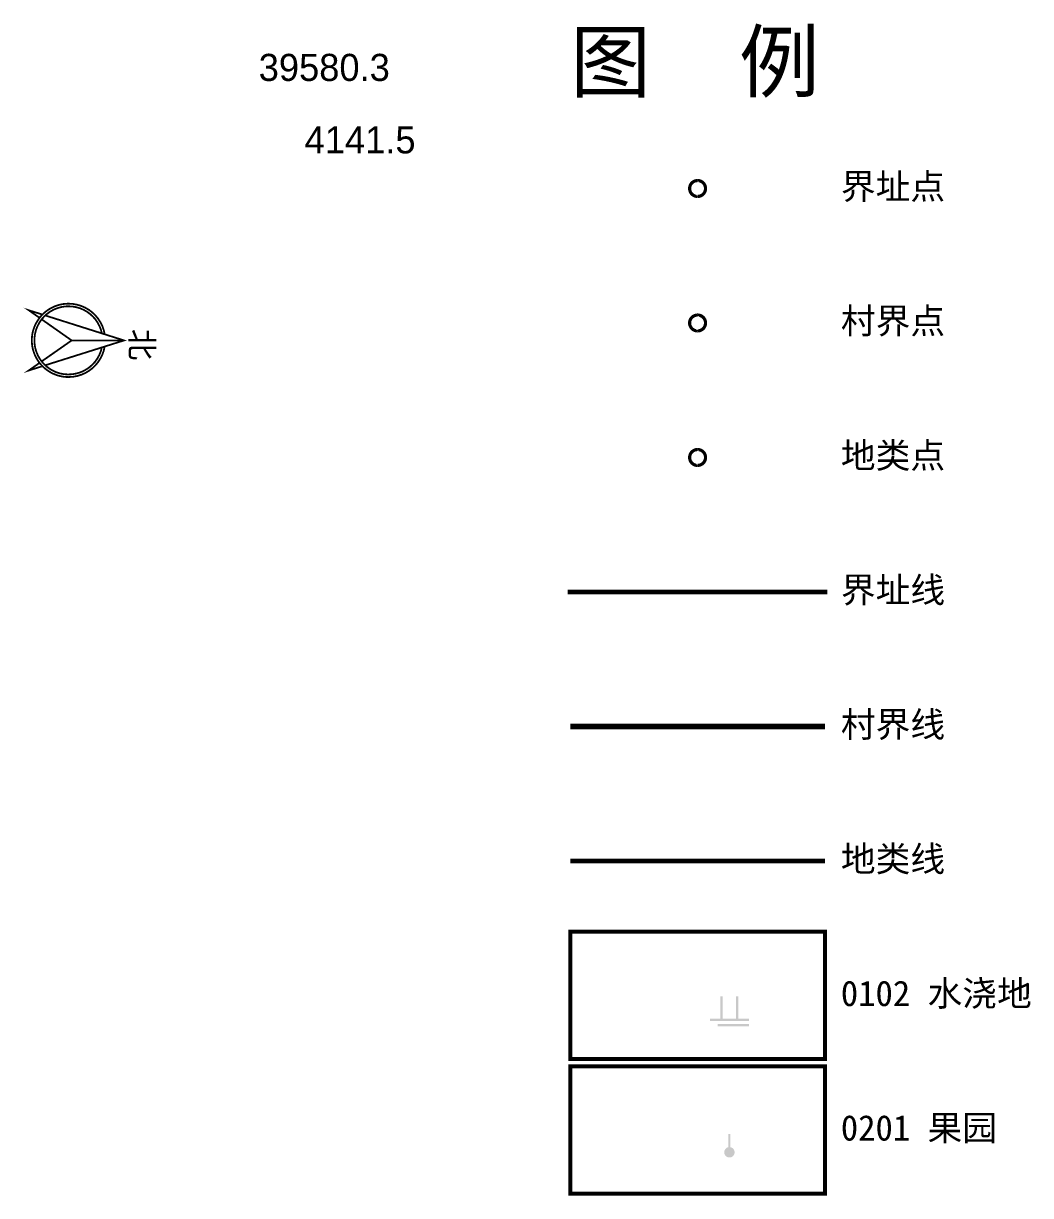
# Model space of a CAD drawing. Header units: millimetres. Extents: x 36 to 39581050, y -68 to 4134463.
# Drawn here: x 39581015.11 to 39581046.74, y 4134404.58 to 4134441.4 of the extents above; entities that cross this region are included whole.
import ezdxf
from ezdxf.enums import TextEntityAlignment as Align

# ---------------------------------------------------------------- set-up
doc = ezdxf.new("R2010")
doc.units = ezdxf.units.MM
for name, color, linetype, lineweight in [('勘测定界图_DLWK_图廓__国家2017地形图图廓__LEGEND_MODEL', 7, 'CONTINUOUS', 0), ('勘测定界图_DLWK_图廓__国家2017地形图图廓__PICTURE_MODEL', 7, 'CONTINUOUS', 0), ('勘测定界图_DLWK_图廓__国家2017地形图图廓__TEXT_MODEL', 7, 'CONTINUOUS', 0)]:
    doc.layers.add(name, color=color, linetype=linetype, lineweight=lineweight)
doc.styles.add('仿宋_GB2312', font='FangSong-Regular(1).ttf')
doc.styles.add('宋体', font='SimSun')
doc.styles.add('方正中等线_GBK', font='方正中等线_GBK.TTF')
doc.styles.add('方正小标宋_GBK_粗体', font='方正小标宋_GBK.TTF')

msp = doc.modelspace()

# ---------------------------------------------------------------- hatches: boundary and pattern name
at = {"layer": '勘测定界图_DLWK_图廓__国家2017地形图图廓__LEGEND_MODEL'}
for points in [[(39581037.565, 4134410.143), (39581037.565, 4134410.84), (39581037.492, 4134410.84), (39581037.492, 4134410.143), (39581037.076, 4134410.143), (39581037.076, 4134410.84), (39581037.003, 4134410.84), (39581037.003, 4134410.143), (39581036.673, 4134410.143), (39581036.673, 4134410.069), (39581037.896, 4134410.069), (39581037.896, 4134410.143)], [(39581036.917, 4134409.972), (39581037.896, 4134409.972), (39581037.896, 4134409.898), (39581036.917, 4134409.898)], [(39581037.315, 4134406.1), (39581037.315, 4134406.511), (39581037.254, 4134406.511), (39581037.254, 4134406.1), (39581037.235, 4134406.096), (39581037.218, 4134406.089), (39581037.201, 4134406.08), (39581037.186, 4134406.07), (39581037.172, 4134406.058), (39581037.159, 4134406.045), (39581037.148, 4134406.03), (39581037.139, 4134406.014), (39581037.131, 4134405.997), (39581037.126, 4134405.979), (39581037.122, 4134405.96), (39581037.121, 4134405.94), (39581037.123, 4134405.918), (39581037.127, 4134405.897), (39581037.134, 4134405.877), (39581037.143, 4134405.858), (39581037.155, 4134405.841), (39581037.169, 4134405.825), (39581037.185, 4134405.811), (39581037.202, 4134405.8), (39581037.221, 4134405.79), (39581037.241, 4134405.783), (39581037.262, 4134405.779), (39581037.284, 4134405.777), (39581037.306, 4134405.779), (39581037.328, 4134405.783), (39581037.348, 4134405.79), (39581037.366, 4134405.8), (39581037.384, 4134405.811), (39581037.399, 4134405.825), (39581037.413, 4134405.841), (39581037.425, 4134405.858), (39581037.434, 4134405.877), (39581037.441, 4134405.897), (39581037.446, 4134405.918), (39581037.447, 4134405.94), (39581037.446, 4134405.96), (39581037.443, 4134405.979), (39581037.437, 4134405.997), (39581037.43, 4134406.014), (39581037.42, 4134406.03), (39581037.409, 4134406.045), (39581037.397, 4134406.058), (39581037.383, 4134406.07), (39581037.367, 4134406.08), (39581037.351, 4134406.089), (39581037.333, 4134406.096)]]:
    msp.add_hatch(color=112, dxfattribs=at).paths.add_polyline_path(points)

# ---------------------------------------------------------------- linework, layer by layer
at = {"layer": '勘测定界图_DLWK_图廓__国家2017地形图图廓__LEGEND_MODEL', "color": 1, "lineweight": 20, "const_width": 0.1}
msp.add_lwpolyline([(39581036.534, 4134436.219, 0.414214), (39581036.284, 4134436.469, 0.414214), (39581036.034, 4134436.219, 0.414214), (39581036.284, 4134435.969, 0.414214)], format="xyb", close=True, dxfattribs=at)
at = {"layer": '勘测定界图_DLWK_图廓__国家2017地形图图廓__LEGEND_MODEL', "color": 0, "lineweight": 20, "const_width": 0.1}
msp.add_lwpolyline([(39581036.534, 4134431.994, 0.414214), (39581036.284, 4134432.244, 0.414214), (39581036.034, 4134431.994, 0.414214), (39581036.284, 4134431.744, 0.414214)], format="xyb", close=True, dxfattribs=at)
at = {"layer": '勘测定界图_DLWK_图廓__国家2017地形图图廓__LEGEND_MODEL', "color": 94, "lineweight": 20, "const_width": 0.1}
msp.add_lwpolyline([(39581036.534, 4134427.769, 0.414214), (39581036.284, 4134428.019, 0.414214), (39581036.034, 4134427.769, 0.414214), (39581036.284, 4134427.519, 0.414214)], format="xyb", close=True, dxfattribs=at)
at = {"layer": '勘测定界图_DLWK_图廓__国家2017地形图图廓__LEGEND_MODEL', "color": 1, "lineweight": 30, "const_width": 0.15}
msp.add_lwpolyline([(39581032.209, 4134423.544), (39581040.359, 4134423.544)], dxfattribs=at)
at = {"layer": '勘测定界图_DLWK_图廓__国家2017地形图图廓__LEGEND_MODEL', "color": 0, "lineweight": 35, "const_width": 0.175}
msp.add_lwpolyline([(39581032.284, 4134419.319), (39581040.284, 4134419.319)], dxfattribs=at)
at = {"layer": '勘测定界图_DLWK_图廓__国家2017地形图图廓__LEGEND_MODEL', "color": 0, "lineweight": 20, "const_width": 0.1}
msp.add_lwpolyline([(39581032.284, 4134419.319), (39581040.284, 4134419.319)], dxfattribs=at)
at = {"layer": '勘测定界图_DLWK_图廓__国家2017地形图图廓__LEGEND_MODEL', "color": 94, "lineweight": 30, "const_width": 0.15}
msp.add_lwpolyline([(39581032.284, 4134415.094), (39581040.284, 4134415.094)], dxfattribs=at)
at = {"layer": '勘测定界图_DLWK_图廓__国家2017地形图图廓__LEGEND_MODEL', "color": 57, "lineweight": 25, "const_width": 0.125}
for points in [[(39581032.284, 4134408.869), (39581040.284, 4134408.869), (39581040.284, 4134412.869), (39581032.284, 4134412.869)], [(39581032.284, 4134404.644), (39581040.284, 4134404.644), (39581040.284, 4134408.644), (39581032.284, 4134408.644)]]:
    msp.add_lwpolyline(points, close=True, dxfattribs=at)
at = {"layer": '勘测定界图_DLWK_图廓__国家2017地形图图廓__LEGEND_MODEL', "color": 1, "lineweight": 0}
msp.add_circle((39581036.284, 4134436.219), 0.25, dxfattribs=at)
at = {"layer": '勘测定界图_DLWK_图廓__国家2017地形图图廓__LEGEND_MODEL', "color": 0, "lineweight": 0}
msp.add_circle((39581036.284, 4134431.994), 0.25, dxfattribs=at)
at = {"layer": '勘测定界图_DLWK_图廓__国家2017地形图图廓__LEGEND_MODEL', "color": 94, "lineweight": 0}
msp.add_circle((39581036.284, 4134427.769), 0.25, dxfattribs=at)
at = {"layer": '勘测定界图_DLWK_图廓__国家2017地形图图廓__PICTURE_MODEL', "color": 7, "lineweight": 13, "const_width": 0.056}
for points in [[(39581016.526, 4134430.295), (39581016.447, 4134430.298), (39581016.369, 4134430.306), (39581016.293, 4134430.319), (39581016.218, 4134430.337), (39581016.146, 4134430.36), (39581016.075, 4134430.387), (39581016.007, 4134430.419), (39581015.942, 4134430.455), (39581015.879, 4134430.495), (39581015.818, 4134430.539), (39581015.761, 4134430.586), (39581015.707, 4134430.637), (39581015.699, 4134430.645), (39581015.691, 4134430.654), (39581015.684, 4134430.662), (39581015.676, 4134430.67), (39581015.668, 4134430.679), (39581015.661, 4134430.688), (39581015.653, 4134430.696), (39581015.646, 4134430.705), (39581015.638, 4134430.714), (39581015.631, 4134430.723), (39581015.624, 4134430.732), (39581015.617, 4134430.741), (39581015.58, 4134430.79), (39581015.546, 4134430.842), (39581015.515, 4134430.896), (39581015.486, 4134430.951), (39581015.461, 4134431.009), (39581015.438, 4134431.068), (39581015.419, 4134431.128), (39581015.403, 4134431.19), (39581015.39, 4134431.253), (39581015.381, 4134431.317), (39581015.376, 4134431.382), (39581015.374, 4134431.448), (39581015.376, 4134431.514), (39581015.381, 4134431.58), (39581015.39, 4134431.644), (39581015.403, 4134431.707), (39581015.419, 4134431.768), (39581015.438, 4134431.828), (39581015.461, 4134431.887), (39581015.486, 4134431.944), (39581015.515, 4134432), (39581015.546, 4134432.054), (39581015.58, 4134432.105), (39581015.617, 4134432.155), (39581015.624, 4134432.164), (39581015.631, 4134432.173), (39581015.638, 4134432.182), (39581015.645, 4134432.191), (39581015.653, 4134432.2), (39581015.66, 4134432.208), (39581015.668, 4134432.217), (39581015.675, 4134432.225), (39581015.683, 4134432.234), (39581015.691, 4134432.242), (39581015.699, 4134432.25), (39581015.707, 4134432.259), (39581015.761, 4134432.31), (39581015.818, 4134432.357), (39581015.878, 4134432.401), (39581015.941, 4134432.441), (39581016.007, 4134432.477), (39581016.075, 4134432.509), (39581016.145, 4134432.536), (39581016.218, 4134432.559), (39581016.293, 4134432.577), (39581016.369, 4134432.59), (39581016.447, 4134432.598), (39581016.526, 4134432.601), (39581016.667, 4134432.592), (39581016.803, 4134432.567), (39581016.933, 4134432.527), (39581017.055, 4134432.473), (39581017.17, 4134432.405), (39581017.275, 4134432.325), (39581017.371, 4134432.233), (39581017.455, 4134432.131), (39581017.528, 4134432.019), (39581017.587, 4134431.9), (39581017.633, 4134431.772), (39581017.663, 4134431.639), (39581017.575, 4134431.667), (39581017.543, 4134431.786), (39581017.498, 4134431.899), (39581017.441, 4134432.005), (39581017.373, 4134432.104), (39581017.294, 4134432.194), (39581017.206, 4134432.275), (39581017.109, 4134432.346), (39581017.005, 4134432.406), (39581016.894, 4134432.454), (39581016.776, 4134432.489), (39581016.654, 4134432.511), (39581016.526, 4134432.518), (39581016.456, 4134432.516), (39581016.388, 4134432.509), (39581016.32, 4134432.498), (39581016.254, 4134432.483), (39581016.19, 4134432.464), (39581016.127, 4134432.441), (39581016.066, 4134432.415), (39581016.008, 4134432.384), (39581015.951, 4134432.351), (39581015.897, 4134432.314), (39581015.845, 4134432.273), (39581015.796, 4134432.23), (39581015.786, 4134432.221), (39581015.776, 4134432.211), (39581015.766, 4134432.202), (39581015.757, 4134432.192), (39581015.747, 4134432.182), (39581015.738, 4134432.172), (39581015.728, 4134432.161), (39581015.719, 4134432.151), (39581015.71, 4134432.14), (39581015.701, 4134432.13), (39581015.693, 4134432.119), (39581015.684, 4134432.108), (39581015.649, 4134432.062), (39581015.617, 4134432.014), (39581015.588, 4134431.964), (39581015.561, 4134431.912), (39581015.537, 4134431.859), (39581015.516, 4134431.804), (39581015.498, 4134431.747), (39581015.483, 4134431.69), (39581015.471, 4134431.631), (39581015.463, 4134431.571), (39581015.457, 4134431.51), (39581015.456, 4134431.448), (39581015.457, 4134431.386), (39581015.463, 4134431.325), (39581015.471, 4134431.265), (39581015.483, 4134431.207), (39581015.498, 4134431.149), (39581015.516, 4134431.093), (39581015.537, 4134431.038), (39581015.561, 4134430.984), (39581015.588, 4134430.932), (39581015.617, 4134430.882), (39581015.649, 4134430.834), (39581015.684, 4134430.788), (39581015.693, 4134430.777), (39581015.701, 4134430.766), (39581015.71, 4134430.755), (39581015.719, 4134430.745), (39581015.728, 4134430.734), (39581015.738, 4134430.724), (39581015.747, 4134430.714), (39581015.757, 4134430.704), (39581015.766, 4134430.694), (39581015.776, 4134430.685), (39581015.786, 4134430.675), (39581015.796, 4134430.666), (39581015.845, 4134430.622), (39581015.897, 4134430.582), (39581015.951, 4134430.545), (39581016.008, 4134430.511), (39581016.066, 4134430.481), (39581016.127, 4134430.454), (39581016.19, 4134430.431), (39581016.254, 4134430.412), (39581016.32, 4134430.397), (39581016.388, 4134430.386), (39581016.456, 4134430.38), (39581016.526, 4134430.377), (39581016.653, 4134430.385), (39581016.776, 4134430.407), (39581016.893, 4134430.442), (39581017.004, 4134430.49), (39581017.108, 4134430.549), (39581017.205, 4134430.62), (39581017.292, 4134430.7), (39581017.371, 4134430.79), (39581017.439, 4134430.889), (39581017.496, 4134430.995), (39581017.541, 4134431.107), (39581017.573, 4134431.226), (39581017.662, 4134431.254), (39581017.632, 4134431.121), (39581017.586, 4134430.994), (39581017.526, 4134430.875), (39581017.454, 4134430.764), (39581017.369, 4134430.662), (39581017.274, 4134430.571), (39581017.168, 4134430.491), (39581017.054, 4134430.423), (39581016.932, 4134430.369), (39581016.802, 4134430.329), (39581016.667, 4134430.304)], [(39581017.575, 4134431.667), (39581015.796, 4134432.23), (39581015.845, 4134432.273), (39581015.897, 4134432.314), (39581015.951, 4134432.351), (39581016.008, 4134432.384), (39581016.066, 4134432.415), (39581016.127, 4134432.441), (39581016.19, 4134432.464), (39581016.254, 4134432.483), (39581016.32, 4134432.498), (39581016.388, 4134432.509), (39581016.456, 4134432.516), (39581016.526, 4134432.518), (39581016.654, 4134432.511), (39581016.776, 4134432.489), (39581016.894, 4134432.454), (39581017.005, 4134432.406), (39581017.109, 4134432.346), (39581017.206, 4134432.275), (39581017.294, 4134432.194), (39581017.373, 4134432.104), (39581017.441, 4134432.005), (39581017.498, 4134431.899), (39581017.543, 4134431.786)], [(39581015.617, 4134432.155), (39581015.276, 4134432.395), (39581015.707, 4134432.259), (39581015.699, 4134432.25), (39581015.691, 4134432.242), (39581015.683, 4134432.234), (39581015.675, 4134432.225), (39581015.668, 4134432.217), (39581015.66, 4134432.208), (39581015.653, 4134432.2), (39581015.645, 4134432.191), (39581015.638, 4134432.182), (39581015.631, 4134432.173), (39581015.624, 4134432.164)], [(39581015.684, 4134430.788), (39581015.649, 4134430.834), (39581015.617, 4134430.882), (39581015.588, 4134430.932), (39581015.561, 4134430.984), (39581015.537, 4134431.038), (39581015.516, 4134431.093), (39581015.498, 4134431.149), (39581015.483, 4134431.207), (39581015.471, 4134431.265), (39581015.463, 4134431.325), (39581015.457, 4134431.386), (39581015.456, 4134431.448), (39581015.457, 4134431.51), (39581015.463, 4134431.571), (39581015.471, 4134431.631), (39581015.483, 4134431.69), (39581015.498, 4134431.747), (39581015.516, 4134431.804), (39581015.537, 4134431.859), (39581015.561, 4134431.912), (39581015.588, 4134431.964), (39581015.617, 4134432.014), (39581015.649, 4134432.062), (39581015.684, 4134432.108), (39581016.625, 4134431.446)], [(39581015.796, 4134430.666), (39581015.786, 4134430.675), (39581015.776, 4134430.685), (39581015.766, 4134430.694), (39581015.757, 4134430.704), (39581015.747, 4134430.714), (39581015.738, 4134430.724), (39581015.728, 4134430.734), (39581015.719, 4134430.745), (39581015.71, 4134430.755), (39581015.701, 4134430.766), (39581015.693, 4134430.777), (39581015.684, 4134430.788), (39581016.625, 4134431.446), (39581015.684, 4134432.108), (39581015.693, 4134432.119), (39581015.701, 4134432.13), (39581015.71, 4134432.14), (39581015.719, 4134432.151), (39581015.728, 4134432.161), (39581015.738, 4134432.172), (39581015.747, 4134432.182), (39581015.757, 4134432.192), (39581015.766, 4134432.202), (39581015.776, 4134432.211), (39581015.786, 4134432.221), (39581015.796, 4134432.23), (39581017.575, 4134431.667), (39581017.663, 4134431.639), (39581018.271, 4134431.446), (39581017.662, 4134431.254), (39581017.573, 4134431.226)], [(39581016.526, 4134430.377), (39581016.456, 4134430.38), (39581016.388, 4134430.386), (39581016.32, 4134430.397), (39581016.254, 4134430.412), (39581016.19, 4134430.431), (39581016.127, 4134430.454), (39581016.066, 4134430.481), (39581016.008, 4134430.511), (39581015.951, 4134430.545), (39581015.897, 4134430.582), (39581015.845, 4134430.622), (39581015.796, 4134430.666), (39581017.573, 4134431.226), (39581017.541, 4134431.107), (39581017.496, 4134430.995), (39581017.439, 4134430.889), (39581017.371, 4134430.79), (39581017.292, 4134430.7), (39581017.205, 4134430.62), (39581017.108, 4134430.549), (39581017.004, 4134430.49), (39581016.893, 4134430.442), (39581016.776, 4134430.407), (39581016.653, 4134430.385)], [(39581015.276, 4134430.501), (39581015.617, 4134430.741), (39581015.624, 4134430.732), (39581015.631, 4134430.723), (39581015.638, 4134430.714), (39581015.646, 4134430.705), (39581015.653, 4134430.696), (39581015.661, 4134430.688), (39581015.668, 4134430.679), (39581015.676, 4134430.67), (39581015.684, 4134430.662), (39581015.691, 4134430.654), (39581015.699, 4134430.645), (39581015.707, 4134430.637)]]:
    msp.add_lwpolyline(points, close=True, dxfattribs=at)
msp.add_lwpolyline([(39581016.625, 4134431.446), (39581018.271, 4134431.446)], dxfattribs=at)

# ---------------------------------------------------------------- texts
at = {"layer": '勘测定界图_DLWK_图廓__国家2017地形图图廓__LEGEND_MODEL', "color": 0}
for s, height, style, p in [('图    例', 1.8594, '方正小标宋_GBK_粗体', (39581032.284, 4134439.276)), ('界址点', 0.8004, '仿宋_GB2312', (39581040.784, 4134435.884)), ('村界点', 0.8004, '仿宋_GB2312', (39581040.784, 4134431.659)), ('地类点', 0.8004, '仿宋_GB2312', (39581040.784, 4134427.434)), ('界址线', 0.8004, '仿宋_GB2312', (39581040.784, 4134423.209)), ('村界线', 0.8004, '仿宋_GB2312', (39581040.784, 4134418.984)), ('地类线', 0.8004, '仿宋_GB2312', (39581040.784, 4134414.759)), ('0102 水浇地', 0.8004, '仿宋_GB2312', (39581040.784, 4134410.534)), ('0201 果园', 0.8004, '仿宋_GB2312', (39581040.784, 4134406.309))]:
    msp.add_text(s, height=height, dxfattribs=dict(at, style=style)).set_placement(p)
at = {"layer": '勘测定界图_DLWK_图廓__国家2017地形图图廓__PICTURE_MODEL', "color": 7, "style": '宋体'}
msp.add_text('北', height=0.726, rotation=-90, dxfattribs=at).set_placement((39581018.473, 4134431.811))
at = {"layer": '勘测定界图_DLWK_图廓__国家2017地形图图廓__TEXT_MODEL', "color": 7, "style": '方正中等线_GBK'}
for s, p in [('39580.3', (39581024.559, 4134439.597)), ('4141.5', (39581025.684, 4134437.322))]:
    msp.add_text(s, height=0.852, dxfattribs=at).set_placement(p, align=Align.CENTER)

doc.saveas('drawing.dxf')
